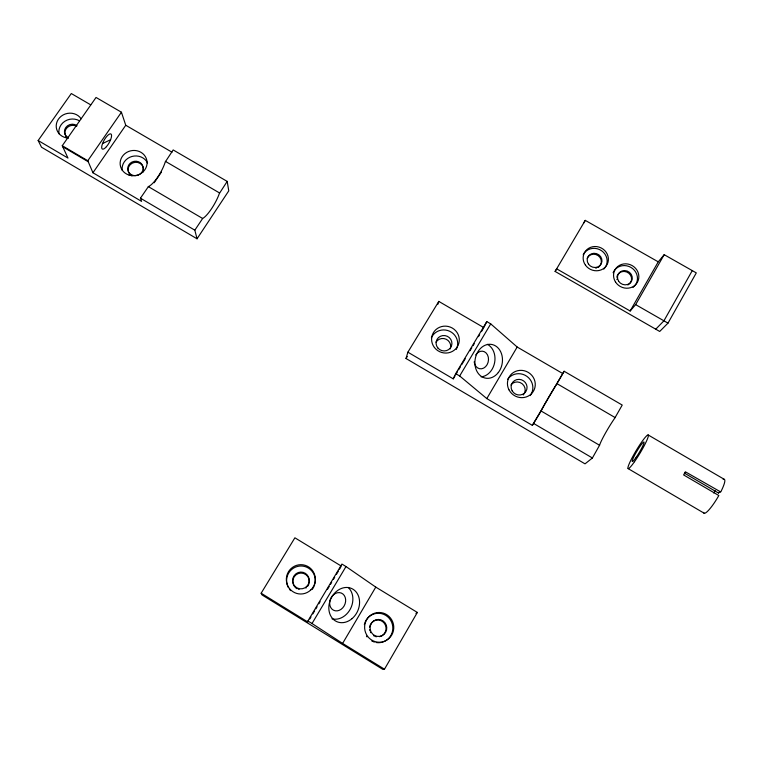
<?xml version="1.0" encoding="UTF-8"?>
<svg xmlns="http://www.w3.org/2000/svg" width="763" height="763" viewBox="0 0 763 763"><rect width="100%" height="100%" fill="white"/><g stroke="black" fill="none" stroke-linecap="round" stroke-linejoin="round"><path stroke-width="1.14" d="M486.794 321.595L483.837 327.623L438.801 301.404L407.881 352.182L406.021 358.505L585.03 463.856L592.403 457.991L599.594 445.201A19.8 1.841 -59.2 0 1 614.787 418.114L622.226 405.058L564.124 371.257L532.364 425.373L486.813 398.591L459.669 375.978L455.692 373.641L486.794 321.595L490.733 323.884L517.18 347.031L562.407 373.355M90.721 104.846L71.302 93.534L38.15 140.516L41.517 147.221L197.035 238.79L228.766 190.855L227.193 181.403L173.172 149.939L165.247 161.975A18.932 5.351 -60.1 0 1 148.403 186.573L140.449 198.189L141.575 201.375L92.943 172.762L87.802 160.726L62.261 145.714L96.043 97.454L121.422 112.218L125.752 125.256L172.009 152.209M227.193 181.403L219.334 193.544A19.018 4.511 -60 0 1 202.681 218.428L194.832 230.178L197.035 238.79M437.752 304.504L438.801 301.404M532.364 425.373L541.186 410.961A19.704 0.868 -59.3 0 1 556.618 384.19L564.124 371.257M407.881 352.182L453.241 378.849L455.692 373.641M684.487 473.165L718.441 493.012L721.073 491.315A19.714 3.586 -59 0 0 723.181 479.526M667.987 323.14L696.295 272.896L664.182 254.68L658.25 261.843L630.152 310.999L556.656 268.843L555.111 271.437L659.699 331.457L667.987 323.14L635.646 304.618L630.152 310.999M692.27 270.617L663.934 320.813L655.751 329.187M635.646 304.618L664.182 254.68M261.146 593.223L262.129 594.997L382.988 669.466L384.476 669.208L417.342 612.441L375.777 587.109L345.992 566.547L341.919 564.067L307.909 620.977L307.956 622.064L261.146 593.223L294.89 537.801L341.366 566.127M384.476 669.208L342.616 643.419L375.777 587.109M486.813 398.591L517.18 347.031M555.111 271.437L585.259 220.373L658.25 261.843M342.616 643.419L312.019 623.514L345.992 566.547M459.669 375.978L490.733 323.884M583.552 223.244L585.259 220.373M309.778 619.012L310.989 616.971M312.811 613.929L314.633 610.877M315.853 608.836L317.065 606.804M318.886 603.752L320.107 601.721M327.394 589.522L329.215 586.47M330.427 584.439L331.647 582.398M333.469 579.346L334.68 577.314M336.502 574.262L338.324 571.21M339.545 569.179L340.756 567.147M453.241 378.849L455.034 375.835M456.236 373.832L457.438 371.819M458.639 369.807L460.442 366.793M461.634 364.79L465.239 358.763M470.037 350.722L471.839 347.709M473.041 345.706L474.243 343.693M478.439 336.664L479.641 334.652M481.434 331.638L483.237 328.624M406.021 358.505L407.261 356.464M154.174 182.767L161.47 171.999M92.943 172.762L125.752 125.256M87.802 160.726L121.422 112.218M415.921 613.376L417.342 612.441M102.538 143.568L110.606 139.715M648.13 434.939L724.316 479.355M556.971 383.646L615.159 417.59M165.418 161.365L219.534 192.953M720.73 491.973L685.346 471.782A19.657 3.004 -59.1 0 1 683.619 474.939L718.822 495.53A19.714 3.586 -59 0 1 703.648 512.374M541.158 411.028L599.575 445.277M148.308 186.601L202.605 218.456M628.149 468.616L704.173 513.222M62.747 146.773L88.25 161.756M533.89 423.608L592.403 457.991M140.449 198.189L194.832 230.178M38.15 140.516L67.974 158.065L62.261 145.714M307.909 620.977L312.019 623.514M617.706 274.823A7.506 7.029 28.1 0 1 628.884 273.268A7.506 7.029 28.1 0 1 628.989 284.246M628.245 284.742A7.506 7.029 28.1 0 1 627.844 284.952M616.962 279.554A7.506 7.029 28.1 0 1 616.885 279.105M616.866 277.322A7.506 7.029 28.1 0 1 617.496 275.205M587.119 258.361A7.468 7.01 25.7 0 1 598.116 255.605A7.468 7.01 25.7 0 1 599.069 266.668M598.726 266.955A7.468 7.01 25.7 0 1 597.973 267.441M596.304 268.128A7.468 7.01 25.7 0 1 595.855 268.233M583.19 254.747A12.723 11.931 25.7 0 1 601.616 250.75A12.723 11.931 25.7 0 1 603.8 269.081M614.625 270.112A12.79 11.97 28.1 0 1 632.823 268.729A12.79 11.97 28.1 0 1 634.158 286.43M633.605 286.945A12.79 11.97 28.1 0 1 633.013 287.422M613.118 272.706A12.79 11.97 28.1 0 1 613.433 272.019M613.786 271.361A12.79 11.97 28.1 0 1 614.177 270.722M67.239 137.76A7.706 7.105 -13.3 0 1 66.915 137.454M66.6 137.121A7.706 7.105 -13.3 0 1 66.057 136.415M65.818 136.033A7.706 7.105 -13.3 0 1 67.382 127.431A7.706 7.105 -13.3 0 1 76.672 126.286M128.451 171.875A7.725 7.21 -11.1 0 1 134.975 162.338A7.725 7.21 -11.1 0 1 143.473 169.987M143.062 171.751A7.725 7.21 -11.1 0 1 142.881 172.18M131.999 175.881A7.725 7.21 -11.1 0 1 131.589 175.662M130.816 175.147A7.725 7.21 -11.1 0 1 130.13 174.536M129.815 174.202A7.725 7.21 -11.1 0 1 128.613 172.295M68.498 138.103A13.486 12.418 -13.2 0 1 58.236 119.438A13.486 12.418 -13.2 0 1 81.136 118.79M122.175 170.178A13.381 12.485 -11.1 0 1 131.865 156.491A13.381 12.485 -11.1 0 1 147.564 162.948M137.674 175.318A7.744 7.22 -11.1 0 1 127.879 167.126A7.744 7.22 -11.1 0 1 140.478 162.834A7.744 7.22 -11.1 0 1 138.132 175.156M59.009 133.821A13.343 12.303 -13.3 0 1 64.903 121.231A13.343 12.303 -13.3 0 1 79.486 120.831M68.26 137.664A7.725 7.125 -13.3 0 1 65.79 127.507A7.725 7.125 -13.3 0 1 76.968 125.628M436.007 342.225A7.897 7.62 20.1 0 1 446.164 339.239A7.897 7.62 20.1 0 1 450.256 348.92M510.876 384.962A7.983 7.678 31.1 0 1 522.197 383.779A7.983 7.678 31.1 0 1 523.275 394.986M507.529 379.44A13.915 13.381 30.9 0 1 526.928 376.369A13.915 13.381 30.9 0 1 530.171 395.606M431.391 337.771A13.763 13.276 20 0 1 449.722 331.276A13.763 13.276 20 0 1 456.284 349.444M487.404 344.332A16.996 13.629 -79.8 0 1 494.605 362.683A16.996 13.629 -79.8 0 1 481.091 376.855M476.379 354.051A8.898 7.134 -79.8 0 1 487.462 354.824A8.898 7.134 -79.8 0 1 483.704 368.09A8.898 7.134 -79.8 0 1 474.176 361.824M475.759 354.919A8.898 7.134 -79.8 0 1 476.055 354.471M293.259 584.153A8.326 8.221 -76.4 0 1 300.937 573.051A8.326 8.221 -76.4 0 1 308.853 583.895M308.681 584.382A8.326 8.221 -76.4 0 1 307.699 586.203M306.306 587.72A8.326 8.221 -76.4 0 1 305.906 588.044M299.086 589.465A8.326 8.221 -76.4 0 1 298.591 589.332M297.179 588.74A8.326 8.221 -76.4 0 1 296.302 588.206M295.891 587.891A8.326 8.221 -76.4 0 1 295.5 587.558M295.128 587.205A8.326 8.221 -76.4 0 1 294.785 586.823M294.47 586.423A8.326 8.221 -76.4 0 1 294.165 586.003M293.898 585.564A8.326 8.221 -76.4 0 1 293.44 584.639M330.818 598.24A9.433 7.687 -65.5 0 1 344.256 595.455A9.433 7.687 -65.5 0 1 339.134 610.381A9.433 7.687 -65.5 0 1 329.864 601.034M329.998 600.462A9.433 7.687 -65.5 0 1 330.57 598.783M376.474 636.752A8.45 8.269 81.2 0 1 374.976 636.342M374.032 635.922A8.45 8.269 81.2 0 1 373.584 635.665M370.704 632.699A8.45 8.269 81.2 0 1 370.456 632.231M369.883 630.772A8.45 8.269 81.2 0 1 369.654 629.742M369.635 627.129A8.45 8.269 81.2 0 1 370.189 625.116M370.398 624.639A8.45 8.269 81.2 0 1 384.342 623.295A8.45 8.269 81.2 0 1 379.545 636.695M381.548 642.36A14.726 14.411 81.1 0 1 376.13 642.494M374.366 642.074A14.726 14.411 81.1 0 1 373.498 641.778M372.659 641.425A14.726 14.411 81.1 0 1 371.839 641.025M366.993 636.876A14.726 14.411 81.1 0 1 366.459 636.123M364.361 624.611A14.726 14.411 81.1 0 1 364.867 622.837M365.21 621.988A14.726 14.411 81.1 0 1 389.254 618.345A14.726 14.411 81.1 0 1 382.425 642.141M287.68 586.098A14.516 14.335 -76.2 0 1 299.802 566.041A14.516 14.335 -76.2 0 1 314.9 583.752M314.661 584.63A14.516 14.335 -76.2 0 1 314.375 585.498M314.032 586.346A14.516 14.335 -76.2 0 1 313.641 587.167M313.192 587.958A14.516 14.335 -76.2 0 1 312.162 589.465M290.627 590.638A14.516 14.335 -76.2 0 1 289.463 589.255M288.471 587.729A14.516 14.335 -76.2 0 1 288.052 586.928M348.166 587.405A18.016 14.669 -65.5 0 1 350.475 608.779A18.016 14.669 -65.5 0 1 331.991 618.812M718.736 492.412A11.826 2.146 -59 0 1 718.441 493.012M713.729 492.993A11.826 2.146 -59 0 1 715.293 490.733M618.574 281.127A7.525 7.039 28.1 0 0 631.411 281.433A7.525 7.039 28.1 0 0 624.649 270.56A7.525 7.039 28.1 0 0 618.574 281.127M588.521 264.189A7.487 7.02 25.7 0 0 601.292 263.721A7.487 7.02 25.7 0 0 593.929 253.297A7.487 7.02 25.7 0 0 588.521 264.189M615.436 281.871A12.837 12.017 28.1 0 0 637.363 282.367A12.837 12.017 28.1 0 0 625.794 263.826A12.837 12.017 28.1 0 0 615.436 281.871M585.44 265.123A12.78 11.979 25.6 0 0 607.234 264.303A12.78 11.979 25.6 0 0 594.644 246.525A12.78 11.979 25.6 0 0 585.44 265.123M129.042 175.08A13.515 12.599 -11 0 0 146.877 160.516A13.515 12.599 -11 0 0 124.894 153.659A13.515 12.599 -11 0 0 129.042 175.08M106.41 146.696A8.689 2.814 -60.3 0 0 111.017 134.021A8.689 2.814 -60.3 0 0 102.452 143.806A8.689 2.814 -60.3 0 0 106.41 146.696M512.164 390.847A8.05 7.744 30.9 0 0 525.974 391.352A8.05 7.744 30.9 0 0 519.107 379.364A8.05 7.744 30.9 0 0 512.164 390.847M508.969 389.817A14.068 13.515 30.7 0 0 533.06 391.8A14.068 13.515 30.7 0 0 522.026 370.389A14.068 13.515 30.7 0 0 508.969 389.817M434.424 347.508A13.906 13.41 19.8 0 0 458.22 345.086A13.906 13.41 19.8 0 0 443.694 326.202A13.906 13.41 19.8 0 0 434.424 347.508M437.914 348.042A7.964 7.687 20 0 0 451.448 346.068A7.964 7.687 20 0 0 442.654 335.606A7.964 7.687 20 0 0 437.914 348.042M498.296 372.554A17.129 13.677 -79.8 0 0 492.459 344.609A17.129 13.677 -79.8 0 0 475.301 366.765A17.129 13.677 -79.8 0 0 498.296 372.554M365.582 621.921A14.888 14.573 80.8 0 0 381.452 642.074A14.888 14.573 80.8 0 0 390.532 618.087A14.888 14.573 80.8 0 0 365.582 621.921M370.656 624.783A8.517 8.345 81 0 0 379.659 636.38A8.517 8.345 81 0 0 384.953 622.694A8.517 8.345 81 0 0 370.656 624.783M310.722 590.018A14.678 14.497 -76 0 0 305.086 565.297A14.678 14.497 -76 0 0 286.697 582.713A14.678 14.497 -76 0 0 310.722 590.018M306.774 586.413A8.403 8.298 -76.2 0 0 303.149 572.364A8.403 8.298 -76.2 0 0 292.906 582.627A8.403 8.298 -76.2 0 0 306.774 586.413M352.02 618.659A18.159 14.745 -65.6 0 0 351.753 588.559A18.159 14.745 -65.6 0 0 328.815 607.997A18.159 14.745 -65.6 0 0 352.02 618.659M636.142 457.342A11.359 1.345 -59.1 0 0 643.962 442.025A11.359 1.345 -59.1 0 0 634.263 455.94A11.359 1.345 -59.1 0 0 636.142 457.342M634.482 461.729A19.59 2.318 -59.1 0 0 648.254 435.015A19.59 2.318 -59.1 0 0 631.688 458.582A19.59 2.318 -59.1 0 0 634.482 461.729"/></g></svg>
